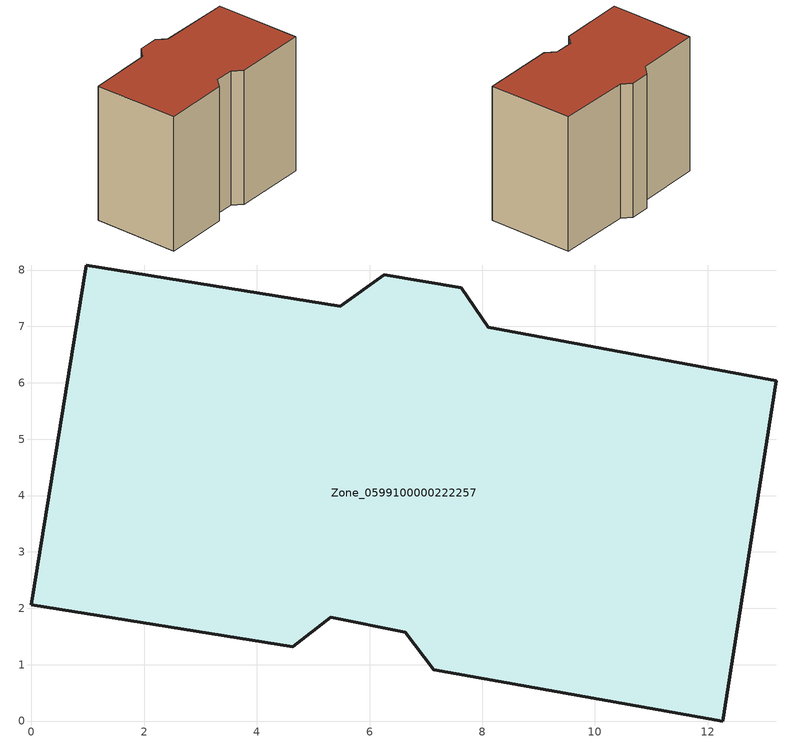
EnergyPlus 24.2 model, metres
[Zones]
Zone_0599100000222257
 floor ground (C_G): 8.11,6.99 13.21,6.04 12.26,0 7.14,0.91 6.63,1.58 5.31,1.84 4.64,1.32 0,2.06 0.97,8.09 5.48,7.36 6.26,7.92 7.63,7.69 z0
 wall outside (C_F): 0,2.06 4.64,1.32 5.31,1.84 6.63,1.58 7.14,0.91 12.26,0 13.21,6.04 8.11,6.99 7.63,7.69 6.26,7.92 5.48,7.36 0.97,8.09 0,2.06 z0:10.02
 roof outside (C_R): 5.48,7.36 0.97,8.09 0,2.06 4.64,1.32 5.31,1.84 6.63,1.58 7.14,0.91 12.26,0 13.21,6.04 8.11,6.99 7.63,7.69 6.26,7.92 z10.02
[BUILDING]
Pand.0599100000222257: North Axis=0; Terrain=City; Loads Convergence Tolerance Value=0.04; Temperature Convergence Tolerance Value=0.4; Solar Distribution=FullExterior; Maximum Number of Warmup Days=25; Minimum Number of Warmup Days=1
[Site:Location]
Rotterdam.The.Hague.AP_ZH_NLD Design_Conditions: Latitude=51.96; Longitude=4.45; Time Zone=1; Elevation=-4.5
[SITE:GROUNDTEMPERATURE:BUILDINGSURFACE]
18, 18, 18, 18, 18, 18, 18, 18, 18, 18, 18, 18
[MATERIAL] Thermal Absorptance=0.9; Solar Absorptance=0.7; Visible Absorptance=0.7
Name | Roughness | Thickness | Conductivity | Density | Specific Heat
G.TI.1946 | MediumSmooth | 0.15 | 1 | 540 | 1210
F.TI.1946 | Rough | 0.3 | 0.857143 | 1920 | 840
R.TI.1946 | MediumRough | 0.2 | 0.1 | 1500 | 1000
[CONSTRUCTION]
C_G: G.TI.1946
C_F: F.TI.1946
C_R: R.TI.1946
[ZONE]
Zone_0599100000222257: Type=1; Multiplier=1; Ceiling Height=Autocalculate; Volume=Autocalculate; Floor Area=autocalculate; Part of Total Floor Area=Yes
[ZONEINFILTRATION:DESIGNFLOWRATE]
Infil_Zone_0599100000222257: Zone or ZoneList or Space or SpaceList=Zone_0599100000222257; Schedule=AlwaysOn; Design Flow Rate Calculation Method=Flow/Area; Flow Rate per Floor Area=0.003; Constant Term Coefficient=1; Temperature Term Coefficient=0; Velocity Term Coefficient=0; Velocity Squared Term Coefficient=0
[HVACTEMPLATE:ZONE:IDEALLOADSAIRSYSTEM]
Zone_0599100000222257: Maximum Heating Supply Air Temperature=50; Minimum Cooling Supply Air Temperature=13; Maximum Heating Supply Air Humidity Ratio=0.0156; Minimum Cooling Supply Air Humidity Ratio=0.0077; Heating Limit=NoLimit; Cooling Limit=NoLimit; Dehumidification Control Type=ConstantSensibleHeatRatio; Cooling Sensible Heat Ratio=0.7; Dehumidification Setpoint=60; Humidification Control Type=None; Humidification Setpoint=30; Outdoor Air Method=None; Outdoor Air Flow Rate per Person=0.00944; Outdoor Air Flow Rate per Zone Floor Area=0; Outdoor Air Flow Rate per Zone=0; Demand Controlled Ventilation Type=None; Outdoor Air Economizer Type=NoEconomizer; Heat Recovery Type=None; Sensible Heat Recovery Effectiveness=0.7; Latent Heat Recovery Effectiveness=0.65
[ZONECONTROL:THERMOSTAT]
ThermostatControl_Zone_0599100000222257: Zone or ZoneList=Zone_0599100000222257; Control Type Schedule=DualSetpointControlType; Control 1=Thermostat_Zone_0599100000222257; Temperature Difference Between Cutout And Setpoint=0
[THERMOSTATSETPOINT:DUALSETPOINT]
Thermostat_Zone_0599100000222257: Heating Setpoint Temperature Schedule=HeatingSetpoint_Zone_0599100000222257; Cooling Setpoint Temperature Schedule=CoolingSetpoint_Zone_0599100000222257
[SCHEDULE:COMPACT]
HeatingSetpoint_Zone_0599100000222257: Through: 12/31, For: AllDays, Until: 24:00, 21
CoolingSetpoint_Zone_0599100000222257: Through: 12/31, For: AllDays, Until: 24:00, 24
DualSetpointControlType: Through: 12/31, For: AllDays, Until: 24:00, 4
AlwaysOn: Through: 12/31, For: AllDays, Until: 24:00, 1
